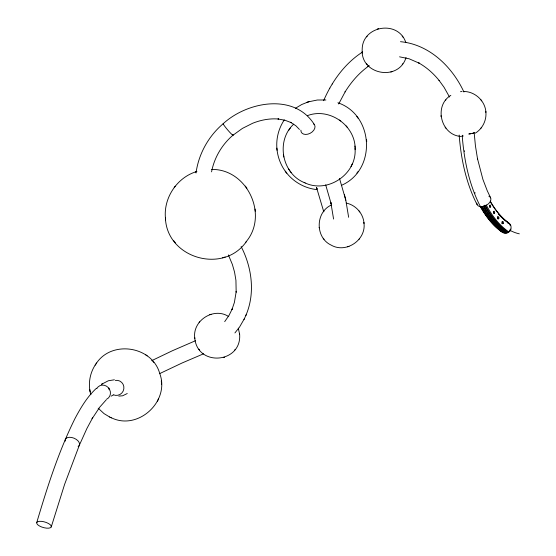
<?xml version="1.0" encoding="UTF-8"?>
<svg xmlns="http://www.w3.org/2000/svg" width="556" height="556" viewBox="0 0 556 556"><rect width="100%" height="100%" fill="white"/><g stroke="black" fill="none" stroke-linecap="round" stroke-linejoin="round"><path stroke-width="0.83" d="M96.035 363.846C111.283 339.73 152.212 346.013 159.711 373.444C170.268 401.029 138.381 430.782 111.582 417.89M307.364 115.669C329.562 107.079 356.021 125.871 355.131 149.696C356.181 174.445 327.686 193.509 305.223 183.007M493.436 212.927A1.175 0.605 -88.3 0 0 493.506 212.6L493.471 211.85M493.506 212.6L493.492 211.961M502.047 221.684L502.047 221.684A1.175 0.605 -88.3 0 1 502.193 222.059L502.242 222.483A1.175 0.605 -88.3 0 1 502.228 222.81L502.082 223.331A1.175 0.605 -88.3 0 1 501.769 223.707M196.032 172.972C198.589 153.942 208.542 136.13 223.165 123.731M211.572 171.853C214.262 157.633 222.032 144.497 233.047 135.143M36.752 522.529C47.295 487.077 58.54 451.528 75.081 418.355C80.905 407.451 87.348 396.581 96.556 388.164M51.235 526.963A7.582 2.87 16 0 0 41.366 521.34A7.582 2.87 16 0 0 39.379 525.934A7.582 2.87 16 0 0 51.235 526.963L64.621 484.311L79.369 445.175M406.04 57.539C398.791 81.69 360.441 74.928 362.185 49.581C362.109 25.541 398.332 19.599 405.831 42.548M245.835 315.523C255.419 293.415 251.979 267.519 241.123 246.53M489.419 206.895L489.419 206.895A1.175 0.605 -88.3 0 0 489.426 205.511L489.426 205.511M79.362 445.196L86.875 428.551L92.685 417.73L92.087 418.744L99.774 407.103L106.217 399.854M323.62 100.692C331.904 81.44 344.727 63.495 362.533 52.021M234.917 332.94L239.49 327.136L244.362 318.72M243.987 319.54L246.204 314.703M157.355 401.411L158.536 398.93M338.68 103.986L345.325 91.504L345.081 91.914C351.26 81.947 359.086 72.899 368.663 66.06L367.947 66.553L369.267 65.677M350.996 166.529L351.455 165.57M351.719 165.014L352.177 164.048M96.64 362.978C89.905 371.867 87.633 383.967 90.864 394.663M293.756 124.12C275.686 140.557 281.781 173.5 304.306 182.604M329.569 88.522L329.784 88.154M332.217 84.012L332.46 83.602M284.269 119.929C278.619 128.387 275.971 138.812 276.944 148.945M290.281 128.095L288.759 130.285M95.118 365.167L95.729 364.284M331.487 204.969C315.259 212.065 315.092 237.655 331.098 245.078C345.95 253.807 366.307 239.977 363.971 223.067M450.84 95.361C433.346 105.786 441.054 135.733 461.397 136.456M196.755 171.526C176.989 177.35 163.235 198.11 165.486 218.571M165.403 217.723C166.654 258.658 224.353 274.845 246.878 240.817C268.381 213.719 246.426 168.656 211.579 169.448M228.752 316.635C213.977 306.703 192.313 320.541 194.753 338.006M341.919 185.141C376.683 169.545 373.868 114.988 337.902 102.763M194.711 337.582C196.921 367.412 242.319 363.381 239.601 333.899M475.359 133.134C482.476 128.797 486.722 120.263 485.868 111.971M224.694 321.639L228.982 315.44L232.352 308.719L231.977 309.539L234.396 302.429L236.251 291.302L236.168 292.164L235.932 280.307L234.549 272.106L232.38 264.489L228.37 254.905M175.272 186.197L174.195 187.567M367.162 36.196L366.626 36.877M245.404 242.729L246.482 241.36M199.646 321.82L199.104 322.508M402.231 64.461L402.773 63.773M324.009 210.988L323.474 211.669M356.869 173.104L357.946 171.734M234.715 350.085L235.251 349.397M445.905 99.892L445.363 100.58M359.079 239.254L359.621 238.566M480.975 128.158L481.51 127.47M223.241 123.654C247.246 101.595 294.256 92.769 314.237 124.384M232.978 135.226L242.409 128.415L252.695 123.237C260.91 119.971 269.855 118.247 278.702 119.047L277.937 118.97L284.936 120.235L291.316 122.674L290.427 122.257L295.868 125.76L299.434 129.451M127.254 393.523L122.64 395.782L118.81 396.122M101.72 384.189L108.337 380.77L114.383 379.79M295.493 108.267L301.679 104.542L308.212 101.908M101.317 384.46L102.332 383.772M111.165 396.136L113.146 395.142M151.635 360.691L172.534 350.676L195.448 340.745M159.711 373.59L182.18 362.95L203.565 353.804M308.309 101.88L317.295 100.01L325.885 99.976M224.617 357.216L223.297 357.633M377.26 29.065L378.58 28.648M390.819 72.002L392.14 71.592M306.926 102.311L309.553 101.484M195.462 171.936L196.852 171.498M222.581 257.817L225.215 256.99M347.667 246.801L348.987 246.384M209.737 314.689L211.058 314.272M460.535 91.691L461.855 91.552M463.058 91.504C474.636 91.038 485.339 100.817 485.909 112.395M317.052 189.624C304.924 188.415 293.429 181.972 286.069 172.256M400.473 41.693C429.225 44.341 452.285 66.769 463.926 92.025M399.549 56.823L409.147 58.797L419.314 63.224L418.675 62.884C426.674 67.373 433.61 73.594 439.337 80.724L439.038 80.342L444.07 87.313L449.505 97.008M346.235 203.093C355.819 204.976 363.457 213.726 364.013 223.491M304.215 182.57L305.244 183.014M110.574 417.452L111.603 417.897M98.183 408.201L104.062 413.636L109.734 417.056M109.581 416.979L110.665 417.486M339.466 120.026L339.911 120.346M145.825 354.909L146.27 355.228M497.363 216.708L497.523 216.868A1.175 0.605 -88.3 0 1 497.509 218.758M340.3 120.631L340.8 120.986M146.659 355.513L147.159 355.868M152.483 360.795L153.824 362.415M346.124 125.913L347.465 127.532M445.161 127.192L445.94 128.207M276.867 148.104C277.534 156.778 280.683 165.292 286.013 172.179M480.94 99.837L481.718 100.858M402.197 36.14L402.975 37.155M366.425 63.495L367.203 64.51M356.792 116.468L358.349 118.504M359.044 210.932L359.822 211.954M289.829 170.796L291.142 172.506M285.249 171.178L286.806 173.215M323.272 238.288L324.051 239.302M245.335 186.093L246.892 188.13M173.785 240.797L175.342 242.833M199.284 349.62L199.68 350.134M198.902 349.119L199.312 349.661M288.668 169.038L289.224 169.921M480.447 206.672C469.125 184.655 464.003 159.947 462.196 135.407M490.663 197.866L487.299 190.847L482.9 179.386L477.444 158.495M477.069 204.566C466.039 183.07 461.007 158.974 459.166 135.032M474.921 192.578L475.13 193.099M238.309 328.172L239.643 334.323M339.521 178.504L345.818 200.223L348.64 217.292M325.677 184.849L331.147 203.732L330.834 202.453L333.579 219.05M323.773 211.808L316.531 187.483M344.47 194.753L345.818 200.223M502.193 222.059L502.242 222.483M477.555 159.016L475.429 145.825L474.219 133.204M283.365 154.505L283.789 157.007M89.724 389.388L90.148 391.89M464.448 150.801L464.531 151.399M355.034 147.083L354.93 146.019M161.393 381.965L161.289 380.902M440.971 115.655L441.075 116.739M362.234 51.958L362.338 53.035M366.731 141.578L366.522 139.417M255.273 211.204L255.065 209.042M485.805 111.311L485.84 111.728M363.909 222.407L363.951 222.824M319.144 227.418L319.186 227.828M276.992 149.432L277.076 150.266M194.774 338.25L194.815 338.66M165.535 219.057L165.612 219.884M462.926 136.428L462.835 135.226M355.11 148.911L355.131 149.696M355.082 147.854L355.11 148.626M161.448 382.736L161.469 383.508M161.469 383.793L161.497 384.578M498.391 213.977A116.107 59.902 -88.3 0 0 507.767 222.428A5.497 2.836 -88.3 0 1 508.448 223.137M508.316 232.06A5.497 2.836 -88.3 0 1 505.633 232.874A127.185 65.622 -88.3 0 1 483.372 206.04M482.629 206.769A127.185 65.622 -88.3 0 0 504.473 232.839A5.497 2.836 -88.3 0 0 506.648 232.616M505.487 232.589A5.497 2.836 -88.3 0 1 503.319 232.804A127.185 65.622 -88.3 0 1 481.468 206.735M501.846 231.511A3.962 2.043 -88.3 0 1 501.297 231.296A125.656 64.83 -88.3 0 1 480.453 206.874M490.288 201.112A117.636 60.694 -88.3 0 0 509.782 223.943A3.962 2.043 -88.3 0 1 510.922 229.002M510.901 229.086A3.962 2.043 -88.3 0 1 508.24 231.498A125.656 64.83 -88.3 0 1 486.194 204.872M485.43 205.581A125.656 64.83 -88.3 0 0 507.086 231.463A3.962 2.043 -88.3 0 0 508.448 231.463M490.475 202.064A116.642 60.18 -88.3 0 0 508.816 222.97A4.955 2.558 -88.3 0 1 510.22 225.514M510.241 229.294A4.955 2.558 -88.3 0 1 506.912 232.311M506.891 232.394A126.65 65.337 -88.3 0 1 484.498 205.233M483.741 205.956A126.65 65.337 -88.3 0 0 505.738 232.366A4.955 2.558 -88.3 0 0 508.156 231.637M507.871 223.109A4.955 2.558 -88.3 0 1 508.08 223.317M503.458 232.498A4.955 2.558 -88.3 0 1 502.263 232.262A126.65 65.337 -88.3 0 1 480.676 206.61M481.837 206.637A126.65 65.337 -88.3 0 0 503.423 232.297A4.955 2.558 -88.3 0 0 504.361 232.575M474.164 132.564A7.582 1.161 -3.7 0 1 469.25 133.899M488.856 196.171A7.582 4.782 -27.6 0 1 486.493 205.227A7.582 4.782 -27.6 0 1 476.791 203.086M519.332 233.833A121.646 62.758 -88.3 0 1 510.033 230.372M65.212 441.158A7.582 4.448 22.4 0 1 74.129 438.232A7.582 4.448 22.4 0 1 78.118 446.593M96.786 388.63A7.582 6.992 51.6 0 1 108.288 387.601A7.582 6.992 51.6 0 1 106.641 399.194M115.349 380.394A7.582 7.457 -65 0 1 123.835 388.894A7.582 7.457 -65 0 1 113.202 394.711M109.184 389.784A7.582 7.457 -65 0 1 108.962 388.06M232.818 134.58A7.582 0.653 49.6 0 1 227.842 130.132A7.582 0.653 49.6 0 1 223.581 123.814M313.438 123.634A7.582 5.192 -29.5 0 1 310.165 133.287A7.582 5.192 -29.5 0 1 300.879 130.167M317.288 188.56A7.582 3.162 -15.4 0 1 316.524 187.469M474.324 132.578A7.582 1.161 -3.7 0 1 472.544 133.384M470.814 133.732A7.582 1.161 -3.7 0 1 468.673 134.01M503.27 223.297A1.175 0.605 -88.3 0 0 502.881 221.441A1.175 0.605 -88.3 0 0 502.235 223.081A1.175 0.605 -88.3 0 0 503.27 223.297M498.795 218.55A1.175 0.605 -88.3 0 0 498.405 216.701A1.175 0.605 -88.3 0 0 497.759 218.341A1.175 0.605 -88.3 0 0 498.795 218.55M494.548 213.087A1.175 0.605 -88.3 0 0 494.159 211.238A1.175 0.605 -88.3 0 0 493.513 212.879A1.175 0.605 -88.3 0 0 494.548 213.087M490.566 206.95A1.175 0.605 -88.3 0 0 490.183 205.095A1.175 0.605 -88.3 0 0 489.53 206.735A1.175 0.605 -88.3 0 0 490.566 206.95"/></g></svg>
